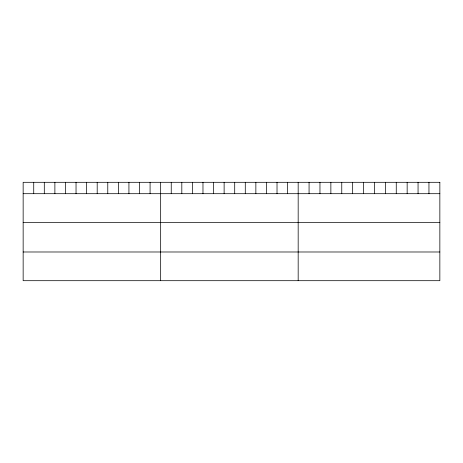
<?xml version="1.0" encoding="UTF-8"?>
<svg xmlns="http://www.w3.org/2000/svg" width="463" height="463" viewBox="0 0 463 463"><rect width="100%" height="100%" fill="white"/><g stroke="black" fill="none" stroke-linecap="round" stroke-linejoin="round"><path stroke-width="0.69" d="M23.15 193.696L439.85 193.696M23.15 222.408L439.85 222.408M23.15 251.988L439.85 251.988M428.952 182.306L428.952 193.696M418.054 182.306L418.054 193.696M407.156 182.306L407.156 193.696M396.259 182.306L396.259 193.696M385.361 182.306L385.361 193.696M374.463 182.306L374.463 193.696M363.559 182.306L363.559 193.696M352.661 182.306L352.661 193.696M341.763 182.306L341.763 193.696M330.866 182.306L330.866 193.696M319.968 182.306L319.968 193.696M309.07 182.306L309.07 193.696M298.172 182.306L298.172 280.694M287.592 182.306L287.592 193.696M277.019 182.306L277.019 193.696M266.439 182.306L266.439 193.696M255.86 182.306L255.86 193.696M245.286 182.306L245.286 193.696M234.706 182.306L234.706 193.696M224.127 182.306L224.127 193.696M213.547 182.306L213.547 193.696M202.973 182.306L202.973 193.696M192.394 182.306L192.394 193.696M181.814 182.306L181.814 193.696M171.241 182.306L171.241 193.696M160.661 182.306L160.661 280.694M150.081 182.306L150.081 193.696M139.508 182.306L139.508 193.696M128.928 182.306L128.928 193.696M118.349 182.306L118.349 193.696M107.775 182.306L107.775 193.696M97.195 182.306L97.195 193.696M86.616 182.306L86.616 193.696M76.036 182.306L76.036 193.696M65.462 182.306L65.462 193.696M54.883 182.306L54.883 193.696M44.303 182.306L44.303 193.696M33.73 182.306L33.73 193.696M439.85 182.306L23.15 182.306L23.15 280.694L439.85 280.694L439.85 182.306"/></g></svg>
